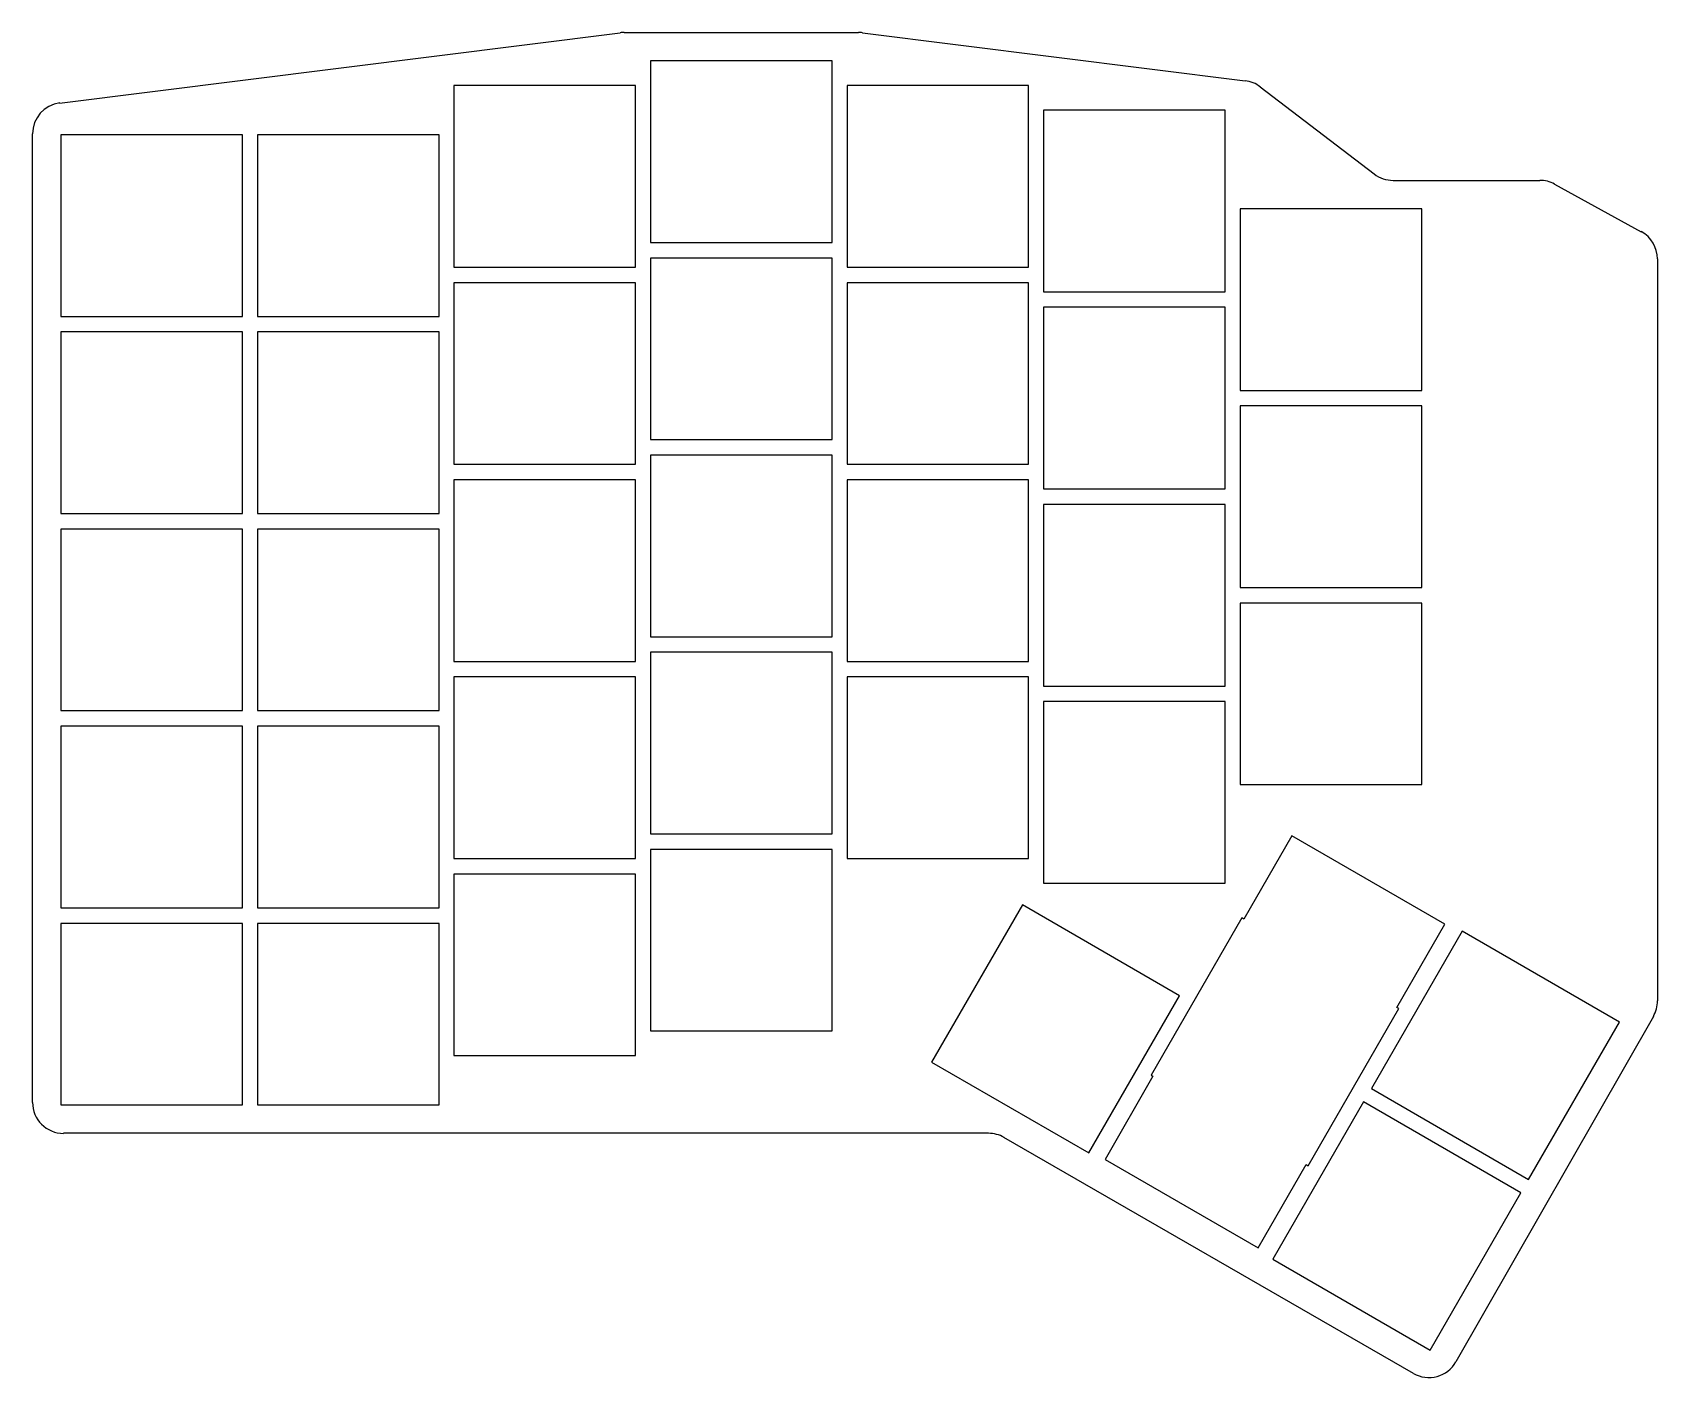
# Model space of a CAD drawing. Header units: millimetres. Extents: x 38 to 196, y -154 to -24.
import ezdxf

# ---------------------------------------------------------------- set-up
doc = ezdxf.new("R2010")
doc.units = ezdxf.units.MM

msp = doc.modelspace()

# ---------------------------------------------------------------- linework, layer by layer
for p, q in [((41.1, -31), (95.29, -24.2)), ((95.66, -24.18), (118.34, -24.18)), ((118.71, -24.2), (155.72, -28.84)), ((115.78, -26.93), (98.22, -26.93)), ((98.22, -26.93), (98.22, -44.48)), ((115.78, -44.48), (115.78, -26.93)), ((96.78, -29.31), (79.22, -29.31)), ((79.22, -29.31), (79.22, -46.86)), ((96.78, -46.86), (96.78, -29.31)), ((134.78, -29.31), (117.22, -29.31)), ((117.22, -29.31), (117.22, -46.86)), ((134.78, -46.86), (134.78, -29.31)), ((157.17, -29.44), (168.19, -37.85)), ((153.78, -31.69), (136.22, -31.69)), ((136.22, -31.69), (136.22, -49.24)), ((153.78, -49.24), (153.78, -31.69)), ((38.48, -127.58), (38.48, -33.97)), ((58.77, -34.08), (41.23, -34.08)), ((41.23, -34.08), (41.23, -51.62)), ((58.77, -51.62), (58.77, -34.08)), ((77.78, -34.08), (60.23, -34.08)), ((60.23, -34.08), (60.23, -51.62)), ((77.78, -51.62), (77.78, -34.08)), ((170.01, -38.47), (184.19, -38.47)), ((185.63, -38.84), (194.01, -43.43)), ((172.78, -41.22), (155.22, -41.22)), ((155.22, -41.22), (155.22, -58.77)), ((172.78, -58.77), (172.78, -41.22)), ((98.22, -44.48), (115.78, -44.48)), ((79.22, -46.86), (96.78, -46.86)), ((115.78, -45.98), (98.22, -45.98)), ((98.22, -45.98), (98.22, -63.53)), ((115.78, -63.53), (115.78, -45.98)), ((117.22, -46.86), (134.78, -46.86)), ((195.57, -46.06), (195.57, -117.78)), ((96.78, -48.36), (79.22, -48.36)), ((79.22, -48.36), (79.22, -65.91)), ((96.78, -65.91), (96.78, -48.36)), ((134.78, -48.36), (117.22, -48.36)), ((117.22, -48.36), (117.22, -65.91)), ((134.78, -65.91), (134.78, -48.36)), ((136.22, -49.24), (153.78, -49.24)), ((41.23, -51.62), (58.77, -51.62)), ((60.23, -51.62), (77.78, -51.62)), ((153.78, -50.74), (136.22, -50.74)), ((136.22, -50.74), (136.22, -68.29)), ((153.78, -68.29), (153.78, -50.74)), ((58.77, -53.12), (41.23, -53.12)), ((41.23, -53.12), (41.23, -70.67)), ((58.77, -70.67), (58.77, -53.12)), ((77.78, -53.12), (60.23, -53.12)), ((60.23, -53.12), (60.23, -70.67)), ((77.78, -70.67), (77.78, -53.12)), ((155.22, -58.77), (172.78, -58.77)), ((172.78, -60.27), (155.22, -60.27)), ((155.22, -60.27), (155.22, -77.82)), ((172.78, -77.82), (172.78, -60.27)), ((98.22, -63.53), (115.78, -63.53)), ((79.22, -65.91), (96.78, -65.91)), ((115.78, -65.03), (98.22, -65.03)), ((98.22, -65.03), (98.22, -82.58)), ((115.78, -82.58), (115.78, -65.03)), ((117.22, -65.91), (134.78, -65.91)), ((96.78, -67.41), (79.22, -67.41)), ((79.22, -67.41), (79.22, -84.96)), ((96.78, -84.96), (96.78, -67.41)), ((134.78, -67.41), (117.22, -67.41)), ((117.22, -67.41), (117.22, -84.96)), ((134.78, -84.96), (134.78, -67.41)), ((136.22, -68.29), (153.78, -68.29)), ((41.23, -70.67), (58.77, -70.67)), ((60.23, -70.67), (77.78, -70.67)), ((153.78, -69.79), (136.22, -69.79)), ((136.22, -69.79), (136.22, -87.34)), ((153.78, -87.34), (153.78, -69.79)), ((58.77, -72.17), (41.23, -72.17)), ((41.23, -72.17), (41.23, -89.72)), ((58.77, -89.72), (58.77, -72.17)), ((77.78, -72.17), (60.23, -72.17)), ((60.23, -72.17), (60.23, -89.72)), ((77.78, -89.72), (77.78, -72.17)), ((155.22, -77.82), (172.78, -77.82)), ((172.78, -79.32), (155.22, -79.32)), ((155.22, -79.32), (155.22, -96.87)), ((172.78, -96.87), (172.78, -79.32)), ((98.22, -82.58), (115.78, -82.58)), ((115.78, -84.08), (98.22, -84.08)), ((98.22, -84.08), (98.22, -101.63)), ((115.78, -101.63), (115.78, -84.08)), ((79.22, -84.96), (96.78, -84.96)), ((117.22, -84.96), (134.78, -84.96)), ((96.78, -86.46), (79.22, -86.46)), ((79.22, -86.46), (79.22, -104.01)), ((96.78, -104.01), (96.78, -86.46)), ((134.78, -86.46), (117.22, -86.46)), ((117.22, -86.46), (117.22, -104.01)), ((134.78, -104.01), (134.78, -86.46)), ((136.22, -87.34), (153.78, -87.34)), ((153.78, -88.84), (136.22, -88.84)), ((136.22, -88.84), (136.22, -106.39)), ((153.78, -106.39), (153.78, -88.84)), ((41.23, -89.72), (58.77, -89.72)), ((60.23, -89.72), (77.78, -89.72)), ((58.77, -91.22), (41.23, -91.22)), ((41.23, -91.22), (41.23, -108.78)), ((58.77, -108.78), (58.77, -91.22)), ((77.78, -91.22), (60.23, -91.22)), ((60.23, -91.22), (60.23, -108.78)), ((77.78, -108.78), (77.78, -91.22)), ((155.22, -96.87), (172.78, -96.87)), ((98.22, -101.63), (115.78, -101.63)), ((160.22, -101.82), (155.58, -109.86)), ((175.03, -110.37), (160.22, -101.82)), ((115.78, -103.13), (98.22, -103.13)), ((98.22, -103.13), (98.22, -120.68)), ((115.78, -120.68), (115.78, -103.13)), ((79.22, -104.01), (96.78, -104.01)), ((117.22, -104.01), (134.78, -104.01)), ((96.78, -105.51), (79.22, -105.51)), ((79.22, -105.51), (79.22, -123.06)), ((96.78, -123.06), (96.78, -105.51)), ((136.22, -106.39), (153.78, -106.39)), ((41.23, -108.78), (58.77, -108.78)), ((60.23, -108.78), (77.78, -108.78)), ((134.17, -108.49), (125.39, -123.69)), ((149.37, -117.27), (134.17, -108.49)), ((155.39, -109.74), (146.61, -124.94)), ((155.58, -109.86), (155.39, -109.74)), ((58.77, -110.28), (41.23, -110.28)), ((41.23, -110.28), (41.23, -127.83)), ((58.77, -127.83), (58.77, -110.28)), ((77.78, -110.28), (60.23, -110.28)), ((60.23, -110.28), (60.23, -127.83)), ((77.78, -127.83), (77.78, -110.28)), ((176.69, -111.04), (167.91, -126.24)), ((170.39, -118.41), (175.03, -110.37)), ((191.89, -119.82), (176.69, -111.04)), ((140.59, -132.47), (149.37, -117.27)), ((161.81, -133.72), (170.58, -118.52)), ((170.58, -118.52), (170.39, -118.41)), ((195.18, -119.27), (176.09, -152.66)), ((98.22, -120.68), (115.78, -120.68)), ((183.11, -135.02), (191.89, -119.82)), ((79.22, -123.06), (96.78, -123.06)), ((125.39, -123.69), (140.59, -132.47)), ((146.8, -125.05), (142.17, -133.09)), ((146.61, -124.94), (146.8, -125.05)), ((167.91, -126.24), (183.11, -135.02)), ((41.23, -127.83), (58.77, -127.83)), ((60.23, -127.83), (77.78, -127.83)), ((167.16, -127.54), (158.39, -142.74)), ((182.36, -136.32), (167.16, -127.54)), ((130.9, -130.57), (41.48, -130.57)), ((171.99, -153.77), (132.39, -130.98)), ((142.17, -133.09), (156.98, -141.64)), ((156.98, -141.64), (161.61, -133.6)), ((161.61, -133.6), (161.81, -133.72)), ((173.59, -151.52), (182.36, -136.32)), ((158.39, -142.74), (173.59, -151.52))]:
    msp.add_line(p, q)
for centre, start, end in [((95.66, -27.18), 90, 97.1436), ((118.34, -27.18), 82.8564, 90), ((155.35, -31.82), 52.6373, 82.8564), ((41.48, -33.97), 97.1436, 180), ((170.01, -35.47), 232.6373, 270), ((184.19, -41.47), 61.3178, 90), ((192.57, -46.06), 0, 61.3178), ((192.57, -117.78), 330.2428, 0), ((41.48, -127.58), 180, 270), ((130.9, -133.57), 60.0678, 90), ((173.48, -151.17), 240.0678, 330.2428)]:
    msp.add_arc(centre, 3, start, end)

doc.saveas('drawing.dxf')
